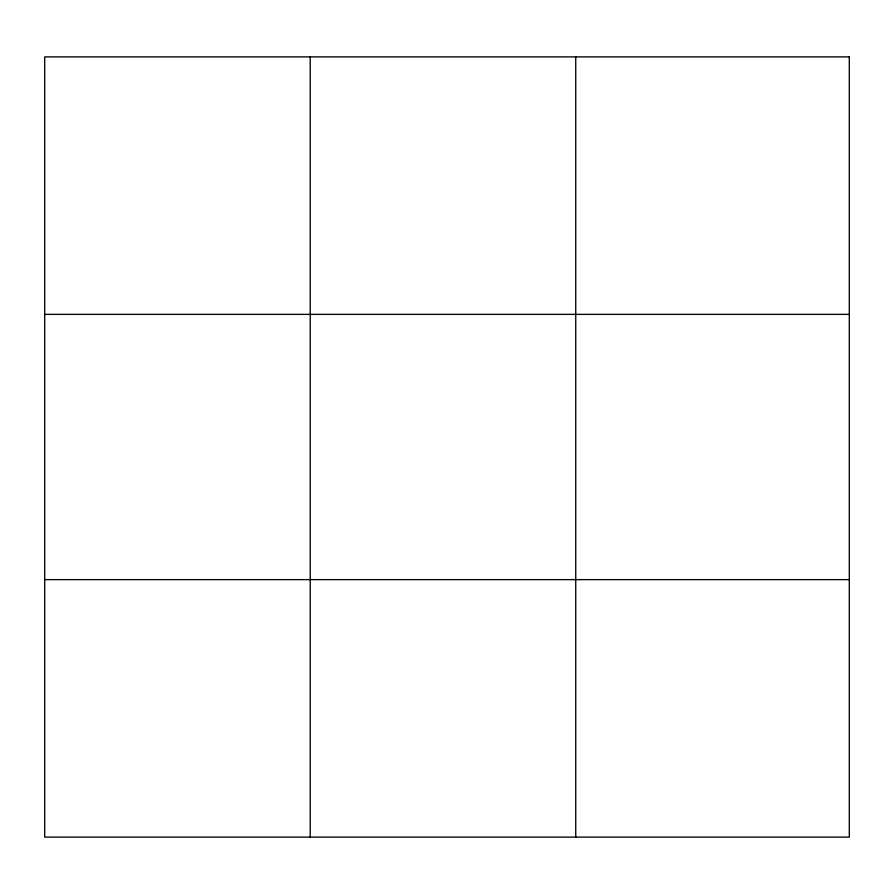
<?xml version="1.0" encoding="UTF-8"?>
<svg xmlns="http://www.w3.org/2000/svg" width="894" height="894" viewBox="0 0 894 894"><rect width="100%" height="100%" fill="white"/><g stroke="black" fill="none" stroke-linecap="round" stroke-linejoin="round"><path stroke-width="1.34" d="M310.218 56.881L310.218 837.119M575.736 56.881L575.736 837.119M44.7 314.364L849.3 314.364M44.7 579.636L849.3 579.636M849.3 56.881L849.3 837.119L44.7 837.119L44.7 56.881L849.3 56.881"/></g></svg>
